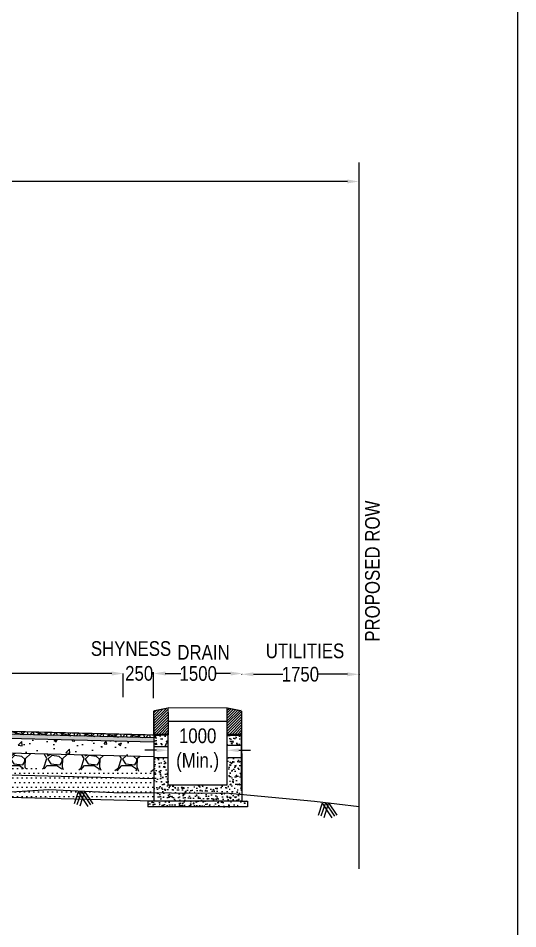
# Model space of a CAD drawing. Header units: millimetres. Extents: x 207528 to 778454, y -364692 to 101323.
# Drawn here: x 426253 to 434761, y 10214 to 25714 of the extents above; entities that cross this region are included whole.
import ezdxf

# ---------------------------------------------------------------- set-up
doc = ezdxf.new("R2010")
doc.units = ezdxf.units.MM
doc.linetypes.add('DASHED2', pattern=[0.375, 0.25, -0.125])
for name, color, linetype in [('Dim', 253, 'Continuous'), ('Dimension', 253, 'Continuous'), ('hatch', 253, 'Continuous'), ('Proposed ROW', 241, 'MNEW')]:
    doc.layers.add(name, color=color, linetype=linetype)
doc.styles.add('DIM', font='ARIALN.TTF', dxfattribs={"height": 250})
doc.styles.get("Standard").update_dxf_attribs({"font": 'arial.ttf'})
doc.styles.add('STRIP PLAN STYLE', font='ARIALN.TTF')
doc.linetypes.add('MNEW', pattern='A,26.152623,-1.048632,["PROW",Standard,S=1.75,R=0,X=0,Y=-0.975095],-7.693777,26.152623', length=61.047655)
doc.dimstyles.new('DIM', dxfattribs={"dimtxt": 250, "dimasz": 200, "dimexe": 0.18, "dimexo": 0.0625, "dimgap": 0.09, "dimtad": 0, "dimtih": 1, "dimtoh": 1, "dimdec": 0, "dimzin": 0, "dimdsep": 46, "dimtxsty": 'DIM', "dimcen": 0.09, "dimclrd": 256, "dimclrt": 7, "dimadec": 0, "dimazin": 0, "dimtfac": 1, "dimtdec": 0, "dimtofl": 0, "dimtmove": 0, "dimatfit": 3, "dimfxl": 1, "dimtolj": 1, "dimtzin": 0, "dimarcsym": 0})

# ---------------------------------------------------------------- blocks, each defined once
blk = doc.blocks.new('*D171')
at = {"layer": 'Defpoints', "color": 0, "transparency": 16777216}
for p in [(432058, 22934), (387058, 22667), (432058, 22670)]:
    blk.add_point(p, dxfattribs=at)
at = {"layer": 'Dim', "color": 0, "lineweight": -2, "transparency": 16777216}
for p, q in [((387058, 22667), (387058, 22935)), ((432058, 22670), (432058, 22935))]:
    blk.add_line(p, q, dxfattribs=at)
at = {"layer": 'Dim', "lineweight": -2, "transparency": 16777216}
for p, q in [((387258, 22934), (407337, 22934)), ((431858, 22934), (414683, 22934))]:
    blk.add_line(p, q, dxfattribs=at)
at = {"layer": 'Dim', "transparency": 16777216}
for points in [[(387258, 22968), (387258, 22901), (387058, 22934)], [(431858, 22968), (431858, 22901), (432058, 22934)]]:
    blk.add_solid(points, dxfattribs=at)
at = {"layer": 'Dim', "color": 7, "transparency": 16777216, "insert": (411010, 22934), "char_height": 400, "attachment_point": 5, "style": 'STRIP PLAN STYLE'}
blk.add_mtext('\\A1;PROPOSED RIGHT OF WAY (45m)', dxfattribs=at)
blk = doc.blocks.new('*D188')
at = {"layer": 'Defpoints', "color": 0, "transparency": 16777216}
for p in [(428043, 14559), (421570, 14156), (428043, 14156)]:
    blk.add_point(p, dxfattribs=at)
at = {"layer": 'Dim', "color": 0, "lineweight": -2, "transparency": 16777216}
for p, q in [((421570, 14156), (421570, 14559)), ((428043, 14156), (428043, 14559))]:
    blk.add_line(p, q, dxfattribs=at)
at = {"layer": 'Dim', "lineweight": -2, "transparency": 16777216}
for p, q in [((421770, 14559), (424586, 14559)), ((427843, 14559), (425196, 14559))]:
    blk.add_line(p, q, dxfattribs=at)
at = {"layer": 'Dim', "transparency": 16777216}
for points in [[(421770, 14592), (421770, 14525), (421570, 14559)], [(427843, 14592), (427843, 14525), (428043, 14559)]]:
    blk.add_solid(points, dxfattribs=at)
at = {"layer": 'Dim', "color": 7, "transparency": 16777216, "insert": (424891, 14559), "char_height": 250, "attachment_point": 5, "style": 'DIM'}
blk.add_mtext('\\A1;7000', dxfattribs=at)
blk = doc.blocks.new('*D189')
at = {"layer": 'Defpoints', "color": 0, "transparency": 16777216}
for p in [(428809, 13253), (428809, 12772), (429809, 12772)]:
    blk.add_point(p, dxfattribs=at)
at = {"layer": 'Dim', "lineweight": -2, "transparency": 16777216}
for p, q in [((428609, 13253), (428409, 13253)), ((430009, 13253), (430209, 13253))]:
    blk.add_line(p, q, dxfattribs=at)
at = {"layer": 'Dim', "color": 0, "lineweight": -2, "transparency": 16777216}
for p, q in [((428809, 13252), (428809, 13253)), ((429809, 13252), (429809, 13253))]:
    blk.add_line(p, q, dxfattribs=at)
at = {"layer": 'Dim', "transparency": 16777216}
for points in [[(428609, 13286), (428609, 13220), (428809, 13253)], [(430009, 13286), (430009, 13220), (429809, 13253)]]:
    blk.add_solid(points, dxfattribs=at)
at = {"layer": 'Dim', "color": 7, "transparency": 16777216, "insert": (429309, 13253), "char_height": 250, "attachment_point": 5, "style": 'DIM'}
blk.add_mtext('\\A1;1000 \\P(Min.)', dxfattribs=at)
blk = doc.blocks.new('*D190')
at = {"layer": 'Defpoints', "color": 0, "transparency": 16777216}
for p in [(428565, 14558), (430070, 14559), (430070, 14559)]:
    blk.add_point(p, dxfattribs=at)
at = {"layer": 'Dimension', "color": 0, "lineweight": -2, "transparency": 16777216}
for p, q in [((428565, 14558), (428565, 14558)), ((430070, 14558), (430070, 14558))]:
    blk.add_line(p, q, dxfattribs=at)
at = {"layer": 'Dimension', "lineweight": -2, "transparency": 16777216}
for p, q in [((428765, 14558), (429021, 14558)), ((429870, 14558), (429614, 14558))]:
    blk.add_line(p, q, dxfattribs=at)
at = {"layer": 'Dimension', "transparency": 16777216}
for points in [[(428765, 14592), (428765, 14525), (428565, 14558)], [(429870, 14592), (429870, 14525), (430070, 14559)]]:
    blk.add_solid(points, dxfattribs=at)
at = {"layer": 'Dimension', "color": 7, "transparency": 16777216, "insert": (429318, 14558), "char_height": 250, "width": 591.23, "attachment_point": 5, "style": 'DIM'}
blk.add_mtext('\\A1;1500', dxfattribs=at)
blk = doc.blocks.new('*D191')
at = {"layer": 'Defpoints', "color": 0, "transparency": 16777216}
for p in [(430058, 14602), (432058, 14603), (432058, 14546)]:
    blk.add_point(p, dxfattribs=at)
at = {"layer": 'Dimension', "color": 0, "lineweight": -2, "transparency": 16777216}
for p, q in [((430058, 14547), (430058, 14545)), ((432058, 14547), (432058, 14545))]:
    blk.add_line(p, q, dxfattribs=at)
at = {"layer": 'Dimension', "lineweight": -2, "transparency": 16777216}
for p, q in [((430258, 14546), (430762, 14546)), ((431858, 14546), (431355, 14546))]:
    blk.add_line(p, q, dxfattribs=at)
at = {"layer": 'Dimension', "transparency": 16777216}
for points in [[(430258, 14579), (430258, 14512), (430058, 14546)], [(431858, 14579), (431858, 14512), (432058, 14546)]]:
    blk.add_solid(points, dxfattribs=at)
at = {"layer": 'Dimension', "color": 7, "transparency": 16777216, "insert": (431058, 14546), "char_height": 250, "attachment_point": 5, "style": 'DIM'}
blk.add_mtext('\\A1;1750', dxfattribs=at)
blk = doc.blocks.new('*D198')
at = {"layer": 'Defpoints', "color": 0, "transparency": 16777216}
for p in [(428048, 14560), (428048, 14243), (428558, 14243)]:
    blk.add_point(p, dxfattribs=at)
at = {"layer": 'Dim', "lineweight": -2, "transparency": 16777216}
for p, q in [((427848, 14560), (427648, 14560)), ((428758, 14560), (428958, 14560))]:
    blk.add_line(p, q, dxfattribs=at)
at = {"layer": 'Dim', "color": 0, "lineweight": -2, "transparency": 16777216}
for p, q in [((428048, 14559), (428048, 14560)), ((428558, 14559), (428558, 14560))]:
    blk.add_line(p, q, dxfattribs=at)
at = {"layer": 'Dim', "transparency": 16777216}
for points in [[(427848, 14593), (427848, 14527), (428048, 14560)], [(428758, 14593), (428758, 14527), (428558, 14560)]]:
    blk.add_solid(points, dxfattribs=at)
at = {"layer": 'Dim', "color": 7, "transparency": 16777216, "insert": (428313, 14560), "char_height": 250, "attachment_point": 5, "style": 'DIM'}
blk.add_mtext('\\A1;250', dxfattribs=at)

msp = doc.modelspace()

# ---------------------------------------------------------------- hatches: boundary and pattern name
h = msp.add_hatch()
h.set_pattern_fill('GOST_GLASS', color=41, scale=5)
h.set_pattern_definition([(45, (296822.163, 1.86), (42.426407, -4e-15), [25, -35]), (45, (296832.77, 1.86), (42.426407, -4e-15), [10, -50]), (45, (296822.163, 12.466), (42.426407, -4e-15), [10, -50])])
h.paths.add_polyline_path([(421194.1, 13647.3), (421194.1, 13577.3), (426773.2, 13437.8), (427019.6, 13457.4), (427417.8, 13491.7)])
h.paths.add_polyline_path([(428558.4, 13463.2), (427417.8, 13491.7), (427019.6, 13457.4), (426773.2, 13437.8), (428558.4, 13393.1)])
at = {"layer": 'Dim'}
h = msp.add_hatch(dxfattribs=at)
h.set_pattern_fill('ANSI31', color=256, scale=10)
h.set_pattern_definition([(45, (271975.864, 175.715), (-22.45064, 22.45064), [])])
edge = h.paths.add_edge_path()
edge.add_line((428558, 13922.8), (428808, 13972.5))
edge.add_line((428808, 13972.5), (428808.1, 13894))
edge.add_line((428808.1, 13894), (428808.1, 13523.8))
edge.add_line((428808.1, 13523.8), (428558.4, 13523.8))
edge.add_line((428558.4, 13523.8), (428558.6, 13922.9))
h = msp.add_hatch(dxfattribs=at)
h.set_pattern_fill('ANSI31', color=256, scale=10)
h.set_pattern_definition([(45, (271875.864, 175.715), (-22.45064, 22.45064), [])])
h.paths.add_polyline_path([(429808.1, 13806.5), (430057.7, 13785), (430057.8, 13523.8), (429808.1, 13523.8)])
h.paths.add_polyline_path([(429808.1, 13894), (429808.2, 13972.5), (430057.6, 13922.9), (430057.7, 13785), (429808.1, 13806.5)])
h = msp.add_hatch(dxfattribs=at)
h.set_pattern_fill('AR-CONC', color=256, scale=3)
h.set_pattern_definition([(50, (296822.16, 1.86), (546.554, -47.8173), [57.15, -628.65]), (355, (296822.16, 1.86), (-105.7303, 573.1705), [45.72, -502.9218]), (100.45144, (296867.7, -2.1), (440.8237, 525.3533), [48.57, -534.2707]), (46.1842, (296822.16, 154.26), (813.237, -126.127), [85.725, -942.975]), (96.63556, (296889.9, 143.75), (712.2124, 742.2784), [72.855, -801.407]), (351.18415, (296822.2, 154.3), (712.2124, 742.2784), [68.58, -754.379]), (21, (296898.36, 116.16), (454.8432, -306.7956), [57.15, -628.65]), (326, (296898.36, 116.16), (185.406, 552.564), [45.72, -502.92]), (71.45144, (296936.27, 90.6), (640.2493, 245.7683), [48.57, -534.2698]), (37.5, (296822.16, 1.86), (9.2658, 253.66512), [0, -496.824, 0, -510.54, 0, -504.825]), (7.5, (296822.16, 1.86), (200.459, 300.5417), [0, -291.084, 0, -485.394, 0, -192.405]), (327.5, (296652.24, 1.86), (406.7718, -17.18623), [0, -190.5, 0, -594.36, 0, -788.67]), (317.5, (296576.04, 1.86), (444.3875, 76.2795), [0, -247.65, 0, -394.716, 0, -560.07])])
h.paths.add_polyline_path([(428194.1, 13402.3), (426773.2, 13437.8), (425875.4, 13366.3), (424692.2, 13310.3), (423153.7, 13302.5), (421851, 13363.4), (420684.9, 13381.6), (420684.9, 13330.2), (428194.1, 13152.2)])
h.paths.add_polyline_path([(426773.2, 13437.8), (421194.1, 13577.3), (420684.9, 13590), (420684.9, 13381.6), (421851, 13363.4), (423153.7, 13302.5), (424692.2, 13310.3), (425875.4, 13366.3)])
at = {"layer": 'hatch'}
h = msp.add_hatch(dxfattribs=at)
h.set_pattern_fill('NET3', color=256, scale=30, angle=45)
h.set_pattern_definition([(45, (296822.16, 1.86), (-67.35192, 67.35192), []), (105, (296822.16, 1.86), (-92.004435, -24.652514), []), (165, (296822.16, 1.86), (-24.652514, -92.004435), [])])
h.paths.add_polyline_path([(428558.4, 13513.2), (427867.8, 13530.4), (427417.8, 13491.7), (428558.4, 13463.2)])
h.paths.add_polyline_path([(421194.1, 13697.3), (421194.1, 13647.3), (427417.8, 13491.7), (427867.8, 13530.4)])
h = msp.add_hatch(dxfattribs=at)
h.set_pattern_fill('AR-CONC', color=256, angle=90)
h.set_pattern_definition([(140, (271975.86, 175.71), (15.93909, 182.18467), [19.05, -209.55]), (85, (271975.86, 175.71), (-191.05685, -35.24342), [15.24, -167.64058]), (190.45144, (271977.2, 190.9), (-175.11775, 146.94125), [16.19, -178.09024]), (136.1842, (271925.06, 175.71), (42.04233, 271.07904), [28.575, -314.325]), (186.63556, (271928.57, 198.3), (-247.42612, 237.40413), [24.285, -267.1356]), (81.18415, (271925.06, 175.71), (-247.4261, 237.40413), [22.85997, -251.45973]), (111, (271937.76, 201.11), (102.2652, 151.61439), [19.05, -209.55]), (56, (271937.76, 201.11), (-184.18797, 61.80203), [15.24, -167.64]), (161.45145, (271946.29, 213.75), (-81.92277, 213.41642), [16.19, -178.08994]), (127.5, (271975.864, 175.715), (-84.55504, 3.088603), [0, -165.608, 0, -170.18, 0, -168.275]), (97.5, (271975.86, 175.715), (-100.180575, 66.81966), [0, -97.028, 0, -161.798, 0, -64.135]), (57.5, (271975.864, 119.07), (5.728744, 135.590595), [0, -63.5, 0, -198.12, 0, -262.89]), (47.5, (271975.86, 93.67), (-25.42649, 148.12918), [0, -82.55, 0, -131.572, 0, -186.69])])
h.paths.add_polyline_path([(428564.2, 13126.7), (428808.1, 13126.6), (428808.1, 12656.3), (429808.1, 12656.3), (429808.5, 13126.1), (430058.4, 13132.4), (430058.4, 12388.7), (428564.4, 12388.7)])
h.paths.add_polyline_path([(429808.1, 13523.8), (430058.1, 13523.8), (430057.4, 13342.8), (429810.9, 13336.7)])
h.paths.add_polyline_path([(428564.2, 13523.8), (428808.1, 13523.8), (428808.1, 13315.8), (428564.2, 13315.8)])
h.paths.add_polyline_path([(428458.1, 12388.7), (428535.7, 12388.7), (428564.2, 12388.7), (428564.4, 12388.7), (430058.4, 12388.7), (430162.7, 12391), (430158.1, 12288.7), (428458.1, 12288.7)])
h = msp.add_hatch(dxfattribs=at)
h.set_pattern_fill('GRAVEL', color=11, scale=25)
h.set_pattern_definition([(228.012788, (297279.363, 636.86), (-5080, -5715), [85.4304, -8457.621]), (184.96974, (297222.213, 573.36), (7619.999997, 635.000036), [146.6012, -14513.5122]), (132.510447, (297076.163, 560.66), (6350.000003, -6984.999998), [103.3704, -10233.6807]), (267.27369, (296828.513, 401.91), (635.000001, 12700), [133.501, -13216.6094]), (292.833654, (296822.163, 268.56), (-3175, 7620), [130.9084, -12959.952]), (357.27369, (296872.963, 147.91), (-12700, 635.000001), [133.501, -13216.6094]), (37.69424, (297006.313, 141.56), (-8254.9999996, -6350.0000005), [176.5484, -17478.2788]), (72.255328, (297146.013, 249.51), (4445.000001, 13969.9999996), [166.68, -16501.3142]), (121.429566, (297196.813, 408.26), (-5080.000001, 8254.9999996), [133.9532, -13261.3864]), (175.23636, (297126.963, 522.56), (6985, -635.000001), [152.9283, -7493.4842]), (222.397438, (296974.563, 535.259), (-7619.9999998, -6985.0000003), [197.7695, -19579.193]), (138.814075, (297457.163, 395.56), (-4445, 3810), [67.501, -6682.6415]), (171.469234, (297406.363, 440.01), (8255, -1269.9999986), [128.4205, -12713.6597]), (225, (297279.36, 459.06), (-9e-14, -635), [89.8023, -808.2233]), (203.19859, (297234.91, 535.26), (3175, 1270), [48.3603, -4787.6556]), (291.80141, (297190.46, 516.21), (-635, 1905), [68.3914, -3351.1882]), (30.96376, (297215.86, 452.71), (1905, 1270), [111.08, -3591.5745]), (161.56505, (297311.11, 509.86), (1270, -635), [80.3218, -1927.7245]), (16.38954, (296822.163, 516.21), (6350, 1905), [112.522, -11139.7067]), (70.346176, (296930.113, 547.96), (-2540, -6985), [94.3997, -9345.554]), (293.19859, (297311.11, 636.86), (-1270, 3175), [96.72, -4739.296]), (343.61046, (297349.213, 547.96), (-6350, 1905), [112.522, -11139.7067]), (339.443955, (296822.16, 122.51), (-3175, 1270), [108.5088, -5316.9336]), (294.77514, (296923.763, 84.41), (-3175.000004, 6984.999998), [90.918, -9000.8983]), (66.80141, (297317.46, 1.86), (1270, 3175), [96.72, -4739.296]), (17.354025, (297355.563, 90.76), (-8255, -2540), [106.4457, -10538.094]), (69.443955, (297006.31, 1.86), (-1270, -3175), [54.2544, -5371.188]), (101.30993, (297279.36, 1.86), (-635, 2540), [32.3787, -3205.4987]), (165.96376, (297273.01, 33.61), (1905, -635), [130.9084, -2487.2636]), (186.009006, (297146.013, 65.36), (6350, 635), [121.3167, -12010.3412]), (303.69007, (297215.86, 395.56), (-635, 1270), [91.581, -2197.944]), (353.157227, (297266.663, 319.36), (10795, -1269.9999994), [159.8892, -15829.0023]), (60.945396, (297425.413, 300.31), (-2540, -4445), [65.377, -6472.348]), (90, (297457.16, 357.46), (-635, 635), [38.1, -596.9]), (120.256437, (297133.313, 84.41), (2540, -4445), [88.2167, -8733.4852]), (48.012787, (297088.863, 160.61), (5080, 5715), [170.8607, -8372.1905]), (0, (297203.16, 287.6), (635, 635), [165.1, -469.9]), (325.304846, (297368.263, 287.61), (6350.000002, -4444.999997), [100.4024, -9939.8292]), (254.054604, (297450.81, 230.46), (-635, -2540), [92.4573, -4530.4125]), (207.645975, (297425.413, 141.56), (-12065.0000004, -6349.999999), [150.5363, -14903.116]), (175.426079, (297292.063, 71.71), (-8255, 635), [159.2574, -15766.4616])])
h.paths.add_polyline_path([(428558.4, 13143.1), (421074.2, 13330.2), (420684.9, 13339.9), (420684.9, 13086.3), (428558.4, 12889.4)])
h = msp.add_hatch(dxfattribs=at)
h.set_pattern_fill('DOTS', color=25, scale=50)
h.set_pattern_definition([(0, (296822.16, 1.86), (39.6875, 79.375), [0, -79.375])])
h.paths.add_polyline_path([(428558.4, 12889.4), (420824.2, 13086.3), (420684.9, 13086.3), (420684.9, 12589.7), (428558.4, 12392.8)])

# ---------------------------------------------------------------- linework, layer by layer
for p, q in [((428808.1, 12656.3), (428808.1, 13523.8)), ((429808.1, 13523.8), (429808.1, 12656.3)), ((430058.1, 12559.9), (430058.1, 13523.8)), ((429808.1, 12656.3), (428808.1, 12656.3)), ((430158.1, 12288.7), (428458.1, 12288.7)), ((430058.1, 12388.7), (428558.1, 12388.7)), ((430058.1, 12388.7), (430158.1, 12388.7)), ((430158.1, 12388.7), (430158.1, 12288.7))]:
    msp.add_line(p, q)
for points in [[(428558, 13922.8, 20, 20, 0), (428558, 13922.8, 20, 20, 0), (428808, 13972.5, 20, 20, 0), (428808.1, 13894, 20, 20, 0), (428808.1, 13523.8, 20, 20, 0), (428558.4, 13523.8, 20, 20, 0), (428558.6, 13922.9, 0, 0, 0)], [(430058.2, 13922.8, 20, 20, 0), (430058.2, 13922.8, 20, 20, 0), (429808.2, 13972.5, 20, 20, 0), (429808.1, 13894, 20, 20, 0), (429808.1, 13523.8, 20, 20, 0), (430057.8, 13523.8, 20, 20, 0), (430057.6, 13922.9, 0, 0, 0)]]:
    msp.add_lwpolyline(points, format="xyseb")
for points in [[(429808.2, 13970.9), (428808, 13972.5)], [(428564.9, 13796.8), (428564.9, 12846.8)], [(430060.9, 13940.8), (430060.5, 13940.8)], [(428558.4, 13463.2), (421058.4, 13650.7)], [(429808.1, 13742.5), (428808, 13742.5)], [(428558.4, 13393.1), (420684.9, 13590)], [(428564.2, 13594.3), (428564.2, 12388.7)], [(428558.4, 13143.1), (420684.9, 13339.9)], [(430058.4, 13197), (430058.4, 12946.9)], [(430058.4, 13031.4), (430058.4, 12388.7)], [(428558.4, 12767.7), (420684.9, 12964.6)], [(420684.9, 12589.7), (428558.4, 12392.8)], [(428558.1, 12388.7), (428458.1, 12388.7), (428458.1, 12288.7)]]:
    msp.add_lwpolyline(points)
for points, const_width in [([(428564.9, 13847.3), (428564.9, 13483.4)], 10), ([(428558.4, 13513.2), (421058.4, 13700.7)], 20)]:
    msp.add_lwpolyline(points, dxfattribs=dict(const_width=const_width))
at = {"linetype": 'DASHED2', "ltscale": 2}
for points in [[(428564.2, 13509.8), (428814.2, 13516)], [(429810.9, 13505.4), (430060.9, 13511.6)], [(429810.9, 13336.7), (430060.9, 13342.9)], [(428564.9, 13315.8), (428808.1, 13315.8)], [(428564.2, 13126.7), (428808.1, 13126.8)], [(429808.5, 13126.1), (430058.5, 13132.4)]]:
    msp.add_lwpolyline(points, dxfattribs=at)
at = {"layer": 'Dim'}
msp.add_lwpolyline([(384197.2, 38536.5), (384197.2, -8793.9), (434760.7, -8793.9), (434760.7, 38532.4)], close=True, dxfattribs=at)
for points in [[(428555.7, 14136.7), (428555.7, 14580)], [(430058.4, 13197), (430058.4, 13523.8)], [(427273.9, 12545.1), (427206, 12340.5)], [(427329.1, 12552.7), (427253.4, 12324.7)], [(427273.9, 12545.1), (427441.1, 12296.8)], [(427384, 12550.9), (427300.6, 12299.7)], [(427329.1, 12552.7), (427482.5, 12324.7)], [(427384, 12550.9), (427523.7, 12343.3)], [(431429.1, 12349.7), (431361.2, 12145)], [(431484.3, 12357.2), (431408.6, 12129.3)], [(431429.1, 12349.7), (431596.3, 12101.3)], [(431539.2, 12355.4), (431455.8, 12104.2)], [(431484.3, 12357.2), (431637.8, 12129.2)], [(431539.2, 12355.4), (431678.9, 12147.8)]]:
    msp.add_lwpolyline(points, dxfattribs=at)
at = {"layer": 'Dimension', "linetype": 'Continuous', "ltscale": 10, "flags": 128}
msp.add_lwpolyline([(432058.4, 12290.1), (431299.1, 12378.9), (429847.7, 12517), (427881, 12526.8), (426777.2, 12578.5), (425411.3, 12491.8), (422928.9, 12512.3), (421320.5, 12573.8), (418877.4, 13016.4), (415460.2, 13299.5), (409559, 13473.9)], dxfattribs=at)
at = {"layer": 'Proposed ROW', "lineweight": -3, "ltscale": 3, "flags": 128}
msp.add_lwpolyline([(432058.4, 11236.9), (432058.4, 23255.6)], dxfattribs=at)

# ---------------------------------------------------------------- texts
at = {"layer": 'Dim', "color": 7, "insert": (432286.6, 16301.1), "char_height": 250, "attachment_point": 5, "rotation": 90, "style": 'DIM'}
msp.add_mtext_dynamic_manual_height_columns('PROPOSED ROW', width=5325.312, gutter_width=1250, heights=[0], dxfattribs=at)
at = {"layer": 'Dim', "char_height": 250, "attachment_point": 5, "style": 'DIM'}
for s, insert in [('SHYNESS', (428174.2, 14982.5)), ('DRAIN', (429408, 14919.8)), ('UTILITIES', (431136.9, 14942.9))]:
    msp.add_mtext_dynamic_manual_height_columns(s, width=5325.312, gutter_width=1250, heights=[0], dxfattribs=dict(at, insert=insert))

# ---------------------------------------------------------------- dimensions: what is measured, and where the dimension line sits
at = {"layer": 'Dim'}
dim = msp.add_linear_dim(base=(432058.4, 22934.4), p1=(387058.4, 22667.4), p2=(432058.4, 22669.5), text='PROPOSED RIGHT OF WAY (45m)', dimstyle='DIM', override={"dimtxt": 400, "dimtxsty": 'STRIP PLAN STYLE'}, dxfattribs=at)
dim.commit()
dim.dimension.update_dxf_attribs({"geometry": '*D171', "text_midpoint": (411009.6, 22934.4), "dimtype": 160})
dim = msp.add_linear_dim(base=(428043.4, 14558.5), p1=(421569.6, 14156.4), p2=(428043.4, 14156.4), angle=0, text='7000', dimstyle='DIM', dxfattribs=at)
dim.commit()
dim.dimension.update_dxf_attribs({"geometry": '*D188', "text_midpoint": (424890.7, 14558.5), "dimtype": 161})
for base, p1, p2, text, picture, middle in [((428047.6, 14560.2), (428557.8, 14243), (428047.6, 14243), '250', '*D198', (428312.9, 14560.2)), ((428808.5, 13253), (429808.5, 12771.5), (428808.5, 12771.5), '1000 \\P(Min.)', '*D189', (429308.5, 13253))]:
    dim = msp.add_linear_dim(base=base, p1=p1, p2=p2, angle=180, text=text, dimstyle='DIM', override={"dimfxl": 1.25, "dimfxlon": 1}, dxfattribs=at)
    dim.commit()
    dim.dimension.update_dxf_attribs({"geometry": picture, "text_midpoint": middle, "dimtype": 161})
at = {"layer": 'Dimension'}
dim = msp.add_aligned_dim(p1=(428565.4, 14558.2), p2=(430070, 14558.5), distance=0, text='1500', dimstyle='DIM', dxfattribs=at)
dim.commit()
dim.dimension.update_dxf_attribs({"geometry": '*D190', "text_midpoint": (429317.7, 14558.4)})
dim = msp.add_linear_dim(base=(432058.4, 14545.6), p1=(430058.4, 14601.8), p2=(432058.4, 14602.9), angle=180, text='1750', dimstyle='DIM', override={"dimfxl": 1.25, "dimfxlon": 1}, dxfattribs=at)
dim.commit()
dim.dimension.update_dxf_attribs({"geometry": '*D191', "text_midpoint": (431058.4, 14545.6)})

doc.saveas('drawing.dxf')
